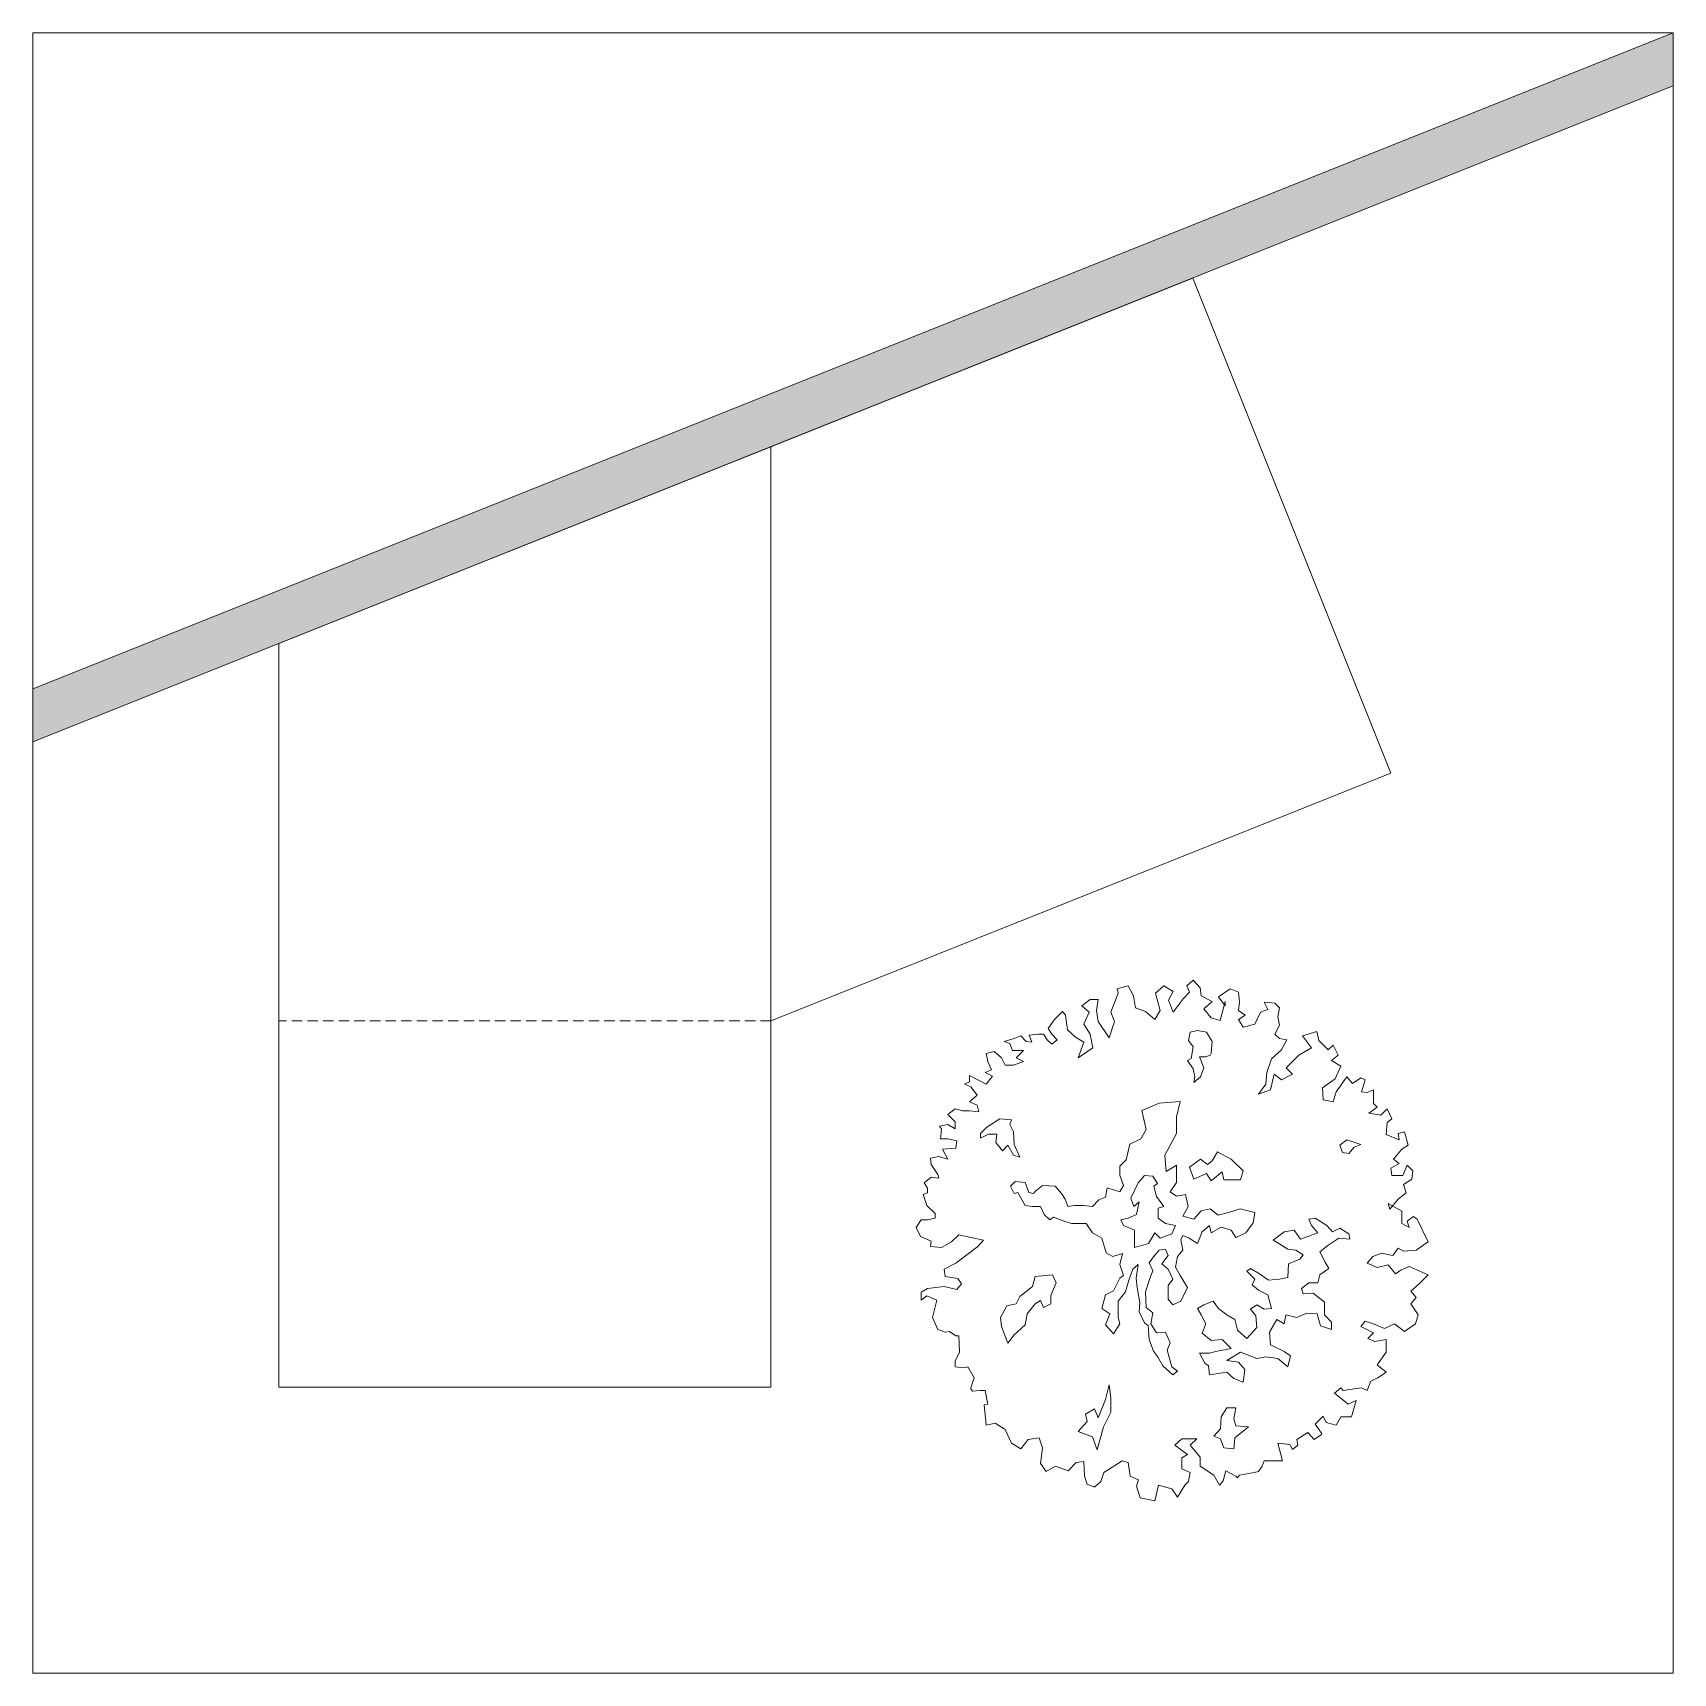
# Model space of a CAD drawing. Header units: millimetres. Extents: x -4829 to 17751, y -2575 to 15731.
# Drawn here: x 1357 to 3357, y 1265 to 3265 of the extents above; entities that cross this region are included whole.
import ezdxf

# ---------------------------------------------------------------- set-up
doc = ezdxf.new("R2010")
doc.units = ezdxf.units.MM
doc.linetypes.add('NASCOSTAX2', pattern=[19.05, 12.7, -6.35])
doc.layers.get('0').update_dxf_attribs({"lineweight": 20})
doc.layers.add('MURO', color=44, linetype='Continuous')

msp = doc.modelspace()

# ---------------------------------------------------------------- hatches: boundary and pattern name
at = {"layer": 'MURO'}
h = msp.add_hatch(color=256, dxfattribs=at)
h.dxf.hatch_style = 1
h.paths.add_polyline_path([(3356.6, 3199.9), (3356.6, 3264.5), (1356.6, 2464.5), (1356.6, 2399.9)])

# ---------------------------------------------------------------- linework, layer by layer
for p, q in [((1356.6, 1264.5), (1356.6, 3264.5)), ((1356.6, 3264.5), (3356.6, 3264.5)), ((1356.6, 2464.5), (3356.6, 3264.5)), ((3356.6, 3264.5), (3356.6, 1264.5)), ((1356.6, 2399.9), (3356.6, 3199.9)), ((1656.6, 2519.9), (2770.8, 2965.5)), ((2770.8, 2965.5), (3012.2, 2362)), ((3012.2, 2362), (2256.6, 2059.8)), ((3356.6, 1264.5), (1356.6, 1264.5))]:
    msp.add_line(p, q)
at = {"linetype": 'NASCOSTAX2'}
msp.add_line((2256.6, 2059.8), (1656.6, 2059.8), dxfattribs=at)
msp.add_lwpolyline([(1656.6, 2519.9), (1656.6, 1613.3), (2256.6, 1613.3), (2256.6, 2759.9)], close=True)
at = {"color": 0, "linetype": 'ByBlock'}
for points in [[(2452.1, 1791.3), (2438.9, 1796.8), (2433.5, 1808.1), (2439.9, 1817.1), (2447.6, 1817.1), (2456.6, 1819.3), (2456.6, 1824.8), (2446.7, 1834.8), (2442.2, 1848), (2447.6, 1850.2), (2447.6, 1855.7), (2443.4, 1862.5), (2452.1, 1869.2), (2461.2, 1867.9), (2459.9, 1872.4), (2452.1, 1884.7), (2451.2, 1892.4), (2461.2, 1894.6), (2472.1, 1891.4), (2465.7, 1903.6), (2482.1, 1904.6), (2483.4, 1913.6), (2472.1, 1915.9), (2463.4, 1915.9), (2464.4, 1928.1), (2462.1, 1931.3), (2472.1, 1933.6), (2481.1, 1928.1), (2481.1, 1936.8), (2472.1, 1945.8), (2481.1, 1952.6), (2490.1, 1950.3), (2498.8, 1950.3), (2510.1, 1949), (2507.8, 1957.1), (2498.8, 1961.3), (2507.8, 1969.3), (2500.1, 1979.3), (2492.4, 1982.5), (2498.8, 1985.7), (2498.8, 1993.4), (2508.8, 1988), (2518.8, 1982.5), (2526.8, 1992.5), (2517.8, 1997), (2525.6, 2000.2), (2521, 2010.2), (2518.8, 2020.2), (2528.8, 2022.4), (2537.8, 2014.7), (2542.3, 2005.7), (2552.3, 2005.7), (2564.5, 2010.2), (2555.5, 2014.7), (2564.5, 2023.7), (2551, 2023.7), (2547.8, 2032.4), (2541, 2034.6), (2553.2, 2038.2), (2561.3, 2041.4), (2567.7, 2034.6), (2574.5, 2033.7), (2571.3, 2042.4), (2582.2, 2043.7), (2589, 2043.7), (2593.5, 2036.9), (2599, 2031.4), (2605.7, 2036.9), (2599, 2043.7), (2594.5, 2050.4), (2602.2, 2061.4), (2612.2, 2071.3), (2615.7, 2066.8), (2618, 2049.1), (2627.9, 2040.1), (2637.9, 2033.7), (2631.2, 2014.7), (2648.9, 2026.9), (2645.7, 2043.7), (2637.9, 2055.9), (2644.4, 2070.4), (2635.7, 2078.1), (2645.7, 2085.8), (2655.6, 2085.8), (2653.4, 2072.6), (2655.6, 2059.1), (2668.8, 2039.1), (2675.6, 2059.1), (2671.1, 2070.4), (2680.1, 2093.5), (2678.8, 2099), (2692.3, 2102.6), (2698.8, 2090.3), (2701, 2075.8), (2713.3, 2071.3), (2724.5, 2061.4), (2731.3, 2072.6), (2725.5, 2093.5), (2735.5, 2102.6), (2746.8, 2095.8), (2741.3, 2084.9), (2746.8, 2070.4)], [(2746.8, 2070.4), (2759, 2086.8), (2766.7, 2094.8), (2763.5, 2102.6), (2771.2, 2109.3), (2779.9, 2100.3), (2781.2, 2090.3), (2794.4, 2083.6), (2784.4, 2074.6), (2793.4, 2063.6), (2804.4, 2060.4), (2810.2, 2083.6), (2810.2, 2078.1), (2802.1, 2089), (2816.6, 2099), (2826.6, 2094.8), (2827.9, 2082.6), (2826.6, 2072.6), (2834.7, 2066.8), (2826.6, 2061.4), (2832.4, 2052.3), (2846.6, 2055.9), (2853.3, 2070.4), (2862.3, 2073.6), (2857.8, 2082.6), (2871, 2081.3), (2876.8, 2075.8), (2874.6, 2064.6), (2876.8, 2054.6), (2871, 2043.7), (2876.8, 2038.2), (2885.5, 2036.9), (2879.1, 2024.7), (2866.9, 2013.7), (2861.1, 1997), (2860.1, 1982.5), (2851.1, 1970.3), (2865.6, 1975.7), (2870.1, 1994.7), (2879.1, 1988), (2892.3, 1994.7), (2884.6, 2002.5), (2900, 2017.9), (2915.5, 2026.9), (2904.5, 2041.4), (2922.2, 2046.9), (2924.5, 2035.9), (2935.8, 2024.7), (2942.2, 2030.1), (2948, 2017.9), (2939.9, 2011.5), (2951.2, 2004.7), (2944.5, 1989.3), (2929, 1978), (2930, 1963.5), (2942.2, 1961.3), (2945.7, 1973.5), (2958.9, 1991.5), (2965.7, 1983.5), (2975.7, 1990.2), (2981.2, 1988), (2976.7, 1973.5), (2983.4, 1972.5), (2991.1, 1975.7), (2991.1, 1968), (2991.1, 1959), (2995.6, 1954.8), (2985.7, 1947.1), (3000.2, 1944.8), (3007.9, 1952.6), (3013.4, 1940.3), (3007.9, 1935.8), (3006.6, 1921.4), (3022.4, 1914.6), (3021.1, 1922.6), (3029.1, 1924.6), (3033.3, 1908.2), (3025.6, 1903.6), (3015.6, 1891.4), (3022.4, 1885.9), (3012.4, 1880.2), (3013.4, 1871.5), (3026.9, 1871.5), (3032.4, 1883.7), (3039.1, 1876.9), (3037.8, 1867), (3027.8, 1860.2), (3031.1, 1850.2), (3021.1, 1842.5), (3011.1, 1830.3), (3008.9, 1837), (3025.6, 1828), (3025.6, 1812.6), (3034.6, 1808.1), (3032.4, 1815.8), (3040.1, 1821.3), (3044.6, 1818), (3057.8, 1790.4), (3043.3, 1780.4), (3027.8, 1779.1), (3021.1, 1782.6), (3014.6, 1773.6), (3001.1, 1776.8), (2990.2, 1772.7), (2983.4, 1764.6), (2995.6, 1759.1), (3008.9, 1762.4), (3017.9, 1751.4), (3024.6, 1755.9), (3034.6, 1760.4), (3057.8, 1750.1), (3046.8, 1739.2), (3036.9, 1730.2), (3043.3, 1722.4), (3036.9, 1714.7), (3045.6, 1701.5), (3042.3, 1690.3), (3029.1, 1681.2), (3016.9, 1690.3), (3004.7, 1684.8), (2991.1, 1690.3), (2981.2, 1693.5), (2975.7, 1687), (2991.1, 1679.3), (2984.4, 1672.6), (2992.4, 1669), (3006.6, 1671.3), (3006.6, 1655.8), (2995.6, 1640.4), (3006.6, 1631.4), (2996.6, 1624.6), (2987.9, 1620.4), (2983.4, 1609.2), (2976.7, 1612.4), (2962.2, 1610.4), (2954.4, 1609.2), (2951.2, 1612.4), (2943.5, 1605.9), (2960.2, 1592.4), (2970.2, 1596.9), (2964.4, 1577), (2951.2, 1577), (2945.7, 1567), (2933.5, 1570.2), (2930, 1577.9), (2920, 1568), (2927.7, 1557), (2927.7, 1555.7), (2919, 1549.3), (2911.3, 1558), (2897.8, 1549.3), (2899.1, 1542.5), (2892.3, 1537.1), (2889.1, 1543.5), (2874.6, 1544.8), (2880.1, 1523.5), (2869.1, 1523.5), (2857.8, 1523.5), (2855.6, 1517.1), (2851.1, 1510.3), (2845.6, 1509.1), (2827.9, 1505.8), (2825.6, 1502.6), (2823.4, 1504.9), (2811.2, 1511.3), (2807.9, 1499.1), (2803.4, 1493.6), (2796.7, 1505.8), (2779.9, 1517.1), (2779.9, 1528), (2767.7, 1542.5), (2775.7, 1550.3), (2757.7, 1550.3), (2749, 1542.5), (2764.5, 1531.3), (2757.7, 1527.1), (2757.7, 1513.6), (2767.7, 1509.1), (2765.8, 1498.1), (2761.2, 1493.6), (2752.2, 1479.1), (2745.5, 1489.1), (2729, 1493.6), (2724.5, 1474.6), (2706.8, 1478.2), (2702.3, 1492.6), (2704.6, 1500.4), (2694.6, 1504.9), (2692.3, 1521.3), (2684.6, 1523.5), (2677.8, 1519), (2662.4, 1509.1), (2658.9, 1498.1), (2651.1, 1491.4), (2642.1, 1494.9), (2638.9, 1504.9), (2637.9, 1522.6), (2628.9, 1521.3), (2618.9, 1511.3), (2603.5, 1517.1), (2592.2, 1510.3), (2585.4, 1520.3), (2587.7, 1539.3), (2583.5, 1551.5), (2570, 1549.3), (2561.3, 1538), (2550, 1544.8), (2542.3, 1561.5), (2530.1, 1569.2), (2518.8, 1567), (2516.5, 1591.5), (2521, 1592.4), (2517.8, 1609.2), (2511.1, 1609.2), (2502.4, 1608.2), (2500.1, 1611.4), (2500.1, 1612.4), (2504.3, 1624.6), (2496.6, 1638.1), (2492.4, 1636.8), (2481.1, 1638.1), (2481.1, 1644.9), (2486.6, 1655.8), (2485.6, 1675.8), (2482.1, 1675.8), (2474.4, 1681.2), (2468.9, 1680.3), (2459.9, 1683.5), (2453.4, 1698), (2458.9, 1719.2), (2446.7, 1724.7), (2439.9, 1719.2), (2439.9, 1729.2), (2447.6, 1733.7), (2467.9, 1736), (2483.4, 1732.4), (2488.8, 1739.2), (2484.3, 1745.9), (2468.9, 1748.2), (2467.9, 1756.9), (2482.1, 1764.6), (2508.8, 1784.9), (2515.6, 1792.6), (2485.6, 1799), (2476.6, 1790.4), (2464.4, 1783.6), (2451.2, 1784.9), (2452.1, 1791.3)]]:
    msp.add_lwpolyline(points, dxfattribs=at)
for points in [[(2772.1, 1984.8), (2773.3, 1991.5), (2771.2, 2001.5), (2764.4, 2011.5), (2768.9, 2013.8), (2771.2, 2028.1), (2765.5, 2035.9), (2767.8, 2045.9), (2776.7, 2048.2), (2787.8, 2045.9), (2794.5, 2034.8), (2793.3, 2020.4), (2792.2, 2018.1), (2786.7, 2015.9), (2778.9, 2015.9), (2784.4, 2002.6), (2780.1, 1991.5)], [(2746.4, 1628.2), (2734.3, 1639.3), (2727.7, 1650.5), (2723.1, 1657.1), (2717.6, 1671.5), (2716.5, 1688.3), (2712, 1691.5), (2705.4, 1704.9), (2706.5, 1715.9), (2703.1, 1734.8), (2701.9, 1746), (2704.2, 1762.6), (2697.6, 1757.1), (2693.1, 1743.7), (2688.7, 1729.3), (2679.8, 1718.2), (2679.8, 1698.1), (2682.1, 1690.4), (2674.3, 1678.3), (2664.3, 1689.2), (2669.8, 1702.7), (2659.8, 1709.3), (2664.3, 1725.9), (2674.3, 1730.5), (2682.1, 1746), (2686.4, 1749.4), (2682.1, 1762.6), (2685.3, 1776.1), (2673.2, 1772.6), (2665.4, 1777.2), (2659.8, 1795), (2648.6, 1801.6), (2640.8, 1812.7), (2623.1, 1812.7), (2613, 1816), (2600.9, 1820.5), (2596.4, 1817.1), (2589.8, 1823.7), (2585.4, 1833.7), (2575.4, 1833.7), (2566.5, 1834.9), (2557.6, 1850.4), (2553, 1849.4), (2548.7, 1858.3), (2554.2, 1863.8), (2566.5, 1862.7), (2570.8, 1850.4), (2576.5, 1849.4), (2579.7, 1852.6), (2587.5, 1859.3), (2603.2, 1858.3), (2610.9, 1849.4), (2615.3, 1842.6), (2618.7, 1833.7), (2626.5, 1834.9), (2637.6, 1834.9), (2648.6, 1833.7), (2656.5, 1841.5), (2664.3, 1844.9), (2666.4, 1856.1), (2682.1, 1851.5), (2686.4, 1859.3), (2682.1, 1871.6), (2682.1, 1882.7), (2689.8, 1890.5), (2694.2, 1909.4), (2707.6, 1916), (2714.2, 1927.2), (2708.8, 1950.4), (2729.8, 1959.3), (2755.5, 1961.6), (2750.9, 1942.7), (2750.9, 1922.6), (2736.6, 1896), (2738.6, 1876.1), (2750.9, 1883.9), (2750.9, 1862.7), (2743.2, 1851.5), (2750.9, 1846), (2762.1, 1848.3), (2765.3, 1833.7), (2758.7, 1821.6), (2772.1, 1818.2), (2781, 1828.2), (2792, 1830.5), (2802, 1822.8), (2814.3, 1826), (2828.7, 1830.5), (2846.5, 1826), (2844.4, 1813.7), (2835.5, 1801.6), (2823.2, 1795.9), (2817.7, 1804.8), (2805.4, 1808.2), (2793.1, 1801.6), (2791.1, 1810.5), (2782.2, 1802.7), (2776.5, 1788.2), (2766.5, 1795), (2758.7, 1798.2), (2756.4, 1792.7), (2758.7, 1780.4), (2752.1, 1772.6), (2749.8, 1759.4), (2755.5, 1749.4), (2764.4, 1734.8), (2756.4, 1718.2), (2746.4, 1713.8), (2740.9, 1720.5), (2740.9, 1737.1), (2746.4, 1744.8), (2740.9, 1757.1), (2733.2, 1763.8), (2740.9, 1773.8), (2737.5, 1781.5), (2729.8, 1780.4), (2724.3, 1773.8), (2717.6, 1764.9), (2722, 1754.9), (2718.8, 1747.1), (2713.1, 1729.3), (2714.2, 1710.4), (2722, 1703.8), (2719.7, 1690.4), (2726.5, 1679.4), (2737.5, 1680.4), (2743.2, 1667.1), (2739.8, 1658.2), (2745.5, 1638.2), (2752.1, 1632.7)], [(2538.9, 1901.4), (2530.9, 1911.5), (2532, 1921.5), (2522, 1921.5), (2512.2, 1916.9), (2512.2, 1922.6), (2519.9, 1930.4), (2535.5, 1940.4), (2549.8, 1939.3), (2547.7, 1933.6), (2552.1, 1924.7), (2553.2, 1909.2), (2559.9, 1893.7), (2552.1, 1896), (2545.5, 1908.1)], [(2772.1, 1867), (2766.7, 1881.4), (2780.1, 1891.4), (2789, 1884.8), (2794.5, 1889.1), (2801.1, 1900.3), (2817.7, 1891.4), (2832.3, 1877), (2828.9, 1865.9), (2808.8, 1865.9), (2806.8, 1875.9), (2793.3, 1864.7), (2787.8, 1873.6)], [(2958.9, 1914.9), (2950, 1908.1), (2953.4, 1899.2), (2961.1, 1898), (2967.8, 1906), (2975.7, 1909.2)], [(2699.9, 1804.8), (2686.6, 1810.3), (2683.2, 1817.1), (2692.1, 1819.2), (2702.1, 1823.7), (2705.5, 1839.2), (2698.9, 1833.7), (2695.5, 1843.8), (2704.4, 1862.5), (2712.2, 1871.4), (2722.2, 1870.4), (2727.7, 1861.5), (2723.3, 1858.1), (2726.5, 1845.8), (2735.4, 1833.7), (2728.8, 1831.5), (2728.8, 1819.2), (2737.7, 1812.6), (2750, 1810.3), (2745.5, 1800.3), (2731.1, 1794.8), (2724.5, 1801.4), (2716.7, 1788.2), (2699.9, 1783.6)], [(2778.9, 1654.8), (2785.6, 1642.5), (2789.9, 1639.1), (2791.1, 1628.2), (2812.2, 1631.4), (2821.1, 1623.6), (2832.3, 1619.3), (2834.4, 1634.8), (2826.6, 1643.7), (2812.2, 1645.9), (2828.9, 1656), (2849, 1648), (2860.1, 1650.3), (2874.5, 1648), (2886.8, 1638.2), (2890, 1651.4), (2882.3, 1656.9), (2865.6, 1664.9), (2864.5, 1680.4), (2873.4, 1695.9), (2882.3, 1690.4), (2884.5, 1701.4), (2897.8, 1698.1), (2910.1, 1703.6), (2922.4, 1702.5), (2926.7, 1688.1), (2940.1, 1683.6), (2940.1, 1692.5), (2931.3, 1701.4), (2931.3, 1717), (2917.8, 1728), (2905.5, 1727.1), (2903.4, 1733.7), (2912.3, 1740.3), (2923.3, 1740.3), (2925.6, 1750.3), (2936.7, 1758.1), (2932.2, 1765.8), (2925.6, 1778.1), (2935.6, 1785.9), (2949, 1794.8), (2962.3, 1793.6), (2961.1, 1800.3), (2950, 1807.1), (2941.1, 1802.5), (2934.5, 1810.3), (2920.1, 1819.2), (2912.3, 1818), (2915.5, 1810.3), (2923.3, 1801.4), (2914.4, 1798.2), (2902.3, 1793.6), (2894.5, 1804.8), (2882.3, 1802.5), (2869, 1792.5), (2875.6, 1788.2), (2886.8, 1781.3), (2896.6, 1780.4), (2905.5, 1774.7), (2901.2, 1769.2), (2887.7, 1763.6), (2886.8, 1746.9), (2876.8, 1744.8), (2863.3, 1743.7), (2852.2, 1751.5), (2841.2, 1758.1), (2836.7, 1754.7), (2846.7, 1744.8), (2843.3, 1738), (2851.2, 1731.4), (2862.2, 1725.9), (2866.7, 1709.3), (2857.8, 1708.2), (2849, 1713.6), (2841.2, 1708.2), (2847.8, 1700.4), (2849, 1685.8), (2836.7, 1672.6), (2825.5, 1682.6), (2822.3, 1695.9), (2812.2, 1701.4), (2802.2, 1709.3), (2795.6, 1718.2), (2784.4, 1713.6), (2776.7, 1709.3), (2781, 1701.4), (2786.7, 1690.4), (2782.2, 1679.2), (2793.3, 1670.3), (2806.8, 1671.5), (2817.7, 1660.3), (2798.8, 1656.9), (2791.1, 1654.8)], [(2537.7, 1687), (2536.6, 1698.1), (2544.3, 1712.5), (2555.5, 1714.8), (2559.9, 1723.7), (2575.4, 1736), (2578.8, 1748.1), (2600, 1750.3), (2604.3, 1740.3), (2597.7, 1724.8), (2597.7, 1714.8), (2588.8, 1710.2), (2585.4, 1719.1), (2578.8, 1714.8), (2568.8, 1702.5), (2566.5, 1689.2), (2553.2, 1677), (2545.5, 1666.9)], [(2631, 1559.1), (2642.2, 1571.4), (2639.9, 1580.3), (2651.1, 1586.9), (2655.4, 1575.8), (2664.3, 1598.1), (2668.8, 1615.9), (2671.1, 1600.4), (2671.1, 1582.6), (2662.2, 1564.8), (2654.5, 1537), (2648.8, 1552.5)], [(2804.5, 1562.5), (2796.7, 1553.6), (2804.5, 1550.2), (2808.8, 1539.3), (2821.1, 1538.1), (2822.3, 1551.4), (2838.9, 1564.8), (2823.4, 1565.9), (2821.1, 1574.8), (2823.4, 1588.1), (2812.2, 1588.1), (2805.6, 1576.9)]]:
    msp.add_lwpolyline(points, close=True, dxfattribs=at)

doc.saveas('drawing.dxf')
